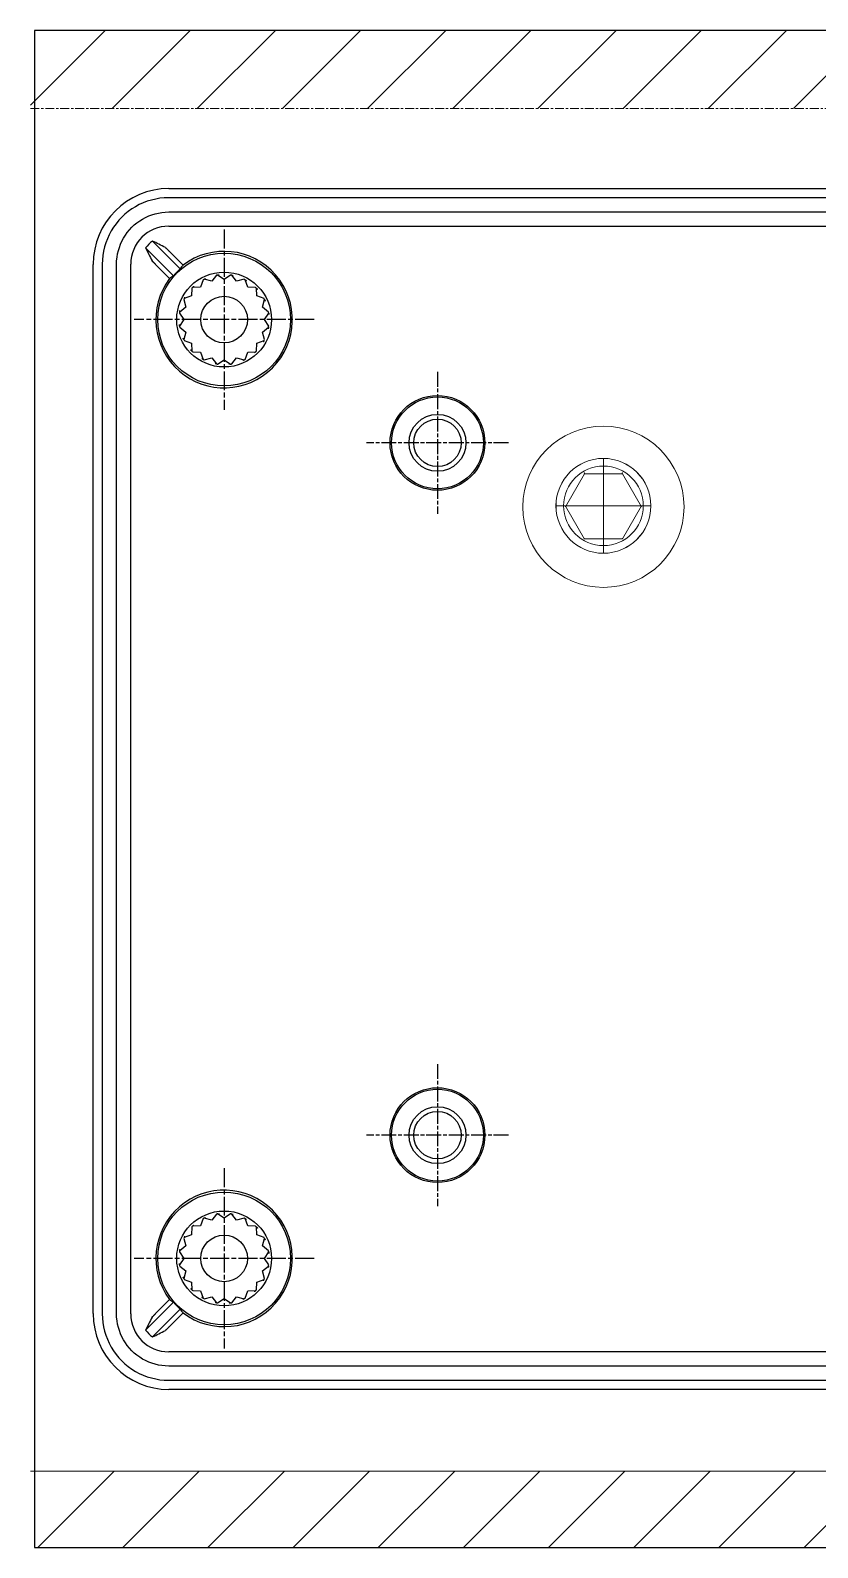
# Model space of a CAD drawing. Header units: millimetres. Extents: x -784753 to 2894, y -738 to 77802.
# Drawn here: x 1889.5 to 1931, y 107.3 to 187.3 of the extents above; entities that cross this region are included whole.
import ezdxf

# ---------------------------------------------------------------- set-up
doc = ezdxf.new("R2010")
doc.units = ezdxf.units.MM
doc.linetypes.add('CHAIN', pattern=[0.7087, 0.4724, -0.0591, 0.1181, -0.0591])
doc.layers.add('Hatch (ANSI)', color=9, linetype='Continuous', lineweight=9)

# ---------------------------------------------------------------- blocks, each defined once
blk = doc.blocks.new('HAMMOND-1591XXBTBU-TOPS')
for p, q in [((991.299, 32.058), (1097.12, 32.058)), ((1097.137, 31.575), (991.281, 31.575)), ((991.284, 30.824), (1097.135, 30.824)), ((991.284, 30.074), (1097.135, 30.074)), ((991.534, 27.464), (990.068, 28.93)), ((990.429, 29.291), (991.895, 27.825)), ((987.301, -27.261), (987.301, 28.06)), ((987.784, 28.078), (987.784, -27.278)), ((988.535, -27.276), (988.535, 28.075)), ((989.285, -27.276), (989.285, 28.075)), ((991.336, 27.316), (990.592, 28.06)), ((991.299, 28.767), (992.043, 28.023)), ((993.106, 27.253), (992.963, 26.866)), ((993.554, 27.167), (993.156, 27.279)), ((993.81, 27.491), (993.554, 27.167)), ((994.209, 27.271), (993.866, 27.5)), ((994.553, 27.5), (994.209, 27.271)), ((994.865, 27.167), (994.609, 27.491)), ((995.262, 27.279), (994.865, 27.167)), ((995.456, 26.866), (995.313, 27.253)), ((992.51, 26.809), (992.493, 26.396)), ((992.963, 26.866), (992.55, 26.849)), ((995.868, 26.849), (995.456, 26.866)), ((995.925, 26.396), (995.908, 26.809)), ((992.192, 25.805), (991.868, 25.549)), ((992.081, 26.203), (992.192, 25.805)), ((992.493, 26.396), (992.106, 26.253)), ((996.312, 26.253), (995.925, 26.396)), ((996.226, 25.805), (996.338, 26.203)), ((996.55, 25.549), (996.226, 25.805)), ((991.859, 25.493), (992.088, 25.15)), ((992.088, 25.15), (991.859, 24.806)), ((996.33, 25.15), (996.559, 25.493)), ((996.559, 24.806), (996.33, 25.15)), ((991.868, 24.75), (992.192, 24.494)), ((992.192, 24.494), (992.081, 24.097)), ((992.106, 24.046), (992.493, 23.903)), ((995.925, 23.903), (996.312, 24.046)), ((996.226, 24.494), (996.55, 24.75)), ((996.338, 24.097), (996.226, 24.494)), ((992.493, 23.903), (992.51, 23.491)), ((992.55, 23.451), (992.963, 23.434)), ((992.963, 23.434), (993.106, 23.047)), ((995.313, 23.047), (995.456, 23.434)), ((995.456, 23.434), (995.868, 23.451)), ((995.908, 23.491), (995.925, 23.903)), ((993.156, 23.021), (993.554, 23.133)), ((993.554, 23.133), (993.81, 22.809)), ((993.866, 22.8), (994.209, 23.029)), ((994.209, 23.029), (994.553, 22.8)), ((994.609, 22.809), (994.865, 23.133)), ((994.865, 23.133), (995.262, 23.021)), ((993.106, -22.247), (992.963, -22.634)), ((993.554, -22.333), (993.156, -22.221)), ((993.81, -22.009), (993.554, -22.333)), ((994.209, -22.229), (993.866, -22)), ((994.553, -22), (994.209, -22.229)), ((994.865, -22.333), (994.609, -22.009)), ((995.262, -22.221), (994.865, -22.333)), ((995.456, -22.634), (995.313, -22.247)), ((992.493, -23.104), (992.106, -23.247)), ((992.51, -22.691), (992.493, -23.104)), ((992.963, -22.634), (992.55, -22.651)), ((995.868, -22.651), (995.456, -22.634)), ((995.925, -23.104), (995.908, -22.691)), ((996.312, -23.247), (995.925, -23.104)), ((992.192, -23.695), (991.868, -23.951)), ((992.081, -23.297), (992.192, -23.695)), ((996.226, -23.695), (996.338, -23.297)), ((996.55, -23.951), (996.226, -23.695)), ((991.859, -24.007), (992.088, -24.35)), ((992.088, -24.35), (991.859, -24.694)), ((991.868, -24.75), (992.192, -25.006)), ((996.226, -25.006), (996.55, -24.75)), ((996.33, -24.35), (996.559, -24.007)), ((996.559, -24.694), (996.33, -24.35)), ((992.192, -25.006), (992.081, -25.403)), ((992.106, -25.454), (992.493, -25.597)), ((992.493, -25.597), (992.51, -26.009)), ((995.908, -26.009), (995.925, -25.597)), ((995.925, -25.597), (996.312, -25.454)), ((996.338, -25.403), (996.226, -25.006)), ((992.55, -26.049), (992.963, -26.066)), ((992.963, -26.066), (993.106, -26.453)), ((993.156, -26.479), (993.554, -26.367)), ((993.554, -26.367), (993.81, -26.691)), ((994.609, -26.691), (994.865, -26.367)), ((994.865, -26.367), (995.262, -26.479)), ((995.313, -26.453), (995.456, -26.066)), ((995.456, -26.066), (995.868, -26.049)), ((990.068, -28.13), (991.534, -26.664)), ((991.895, -27.026), (990.429, -28.492)), ((990.592, -27.26), (991.336, -26.516)), ((993.866, -26.7), (994.209, -26.471)), ((994.209, -26.471), (994.553, -26.7)), ((992.043, -27.223), (991.299, -27.967)), ((1097.135, -29.274), (991.284, -29.274)), ((1097.135, -30.024), (991.284, -30.024)), ((991.281, -30.776), (1097.137, -30.776)), ((1097.12, -31.258), (991.299, -31.258))]:
    blk.add_line(p, q)
at = {"linetype": 'CHAIN', "ltscale": 2.110896}
for p, q in [((994.209, 29.9), (994.209, 20.4)), ((998.959, 25.15), (989.459, 25.15)), ((994.209, -19.6), (994.209, -29.1)), ((998.959, -24.35), (989.459, -24.35))]:
    blk.add_line(p, q, dxfattribs=at)
at = {"linetype": 'CHAIN', "ltscale": 1.666476}
for p, q in [((1005.459, 22.4), (1005.459, 14.9)), ((1009.209, 18.65), (1001.709, 18.65)), ((1005.459, -14.1), (1005.459, -21.6)), ((1009.209, -17.85), (1001.709, -17.85))]:
    blk.add_line(p, q, dxfattribs=at)
at = {"color": 0, "lineweight": 0}
for p, q in [((1014.209, 17.83), (1014.209, 12.83)), ((1011.709, 15.33), (1016.709, 15.33))]:
    blk.add_line(p, q, dxfattribs=at)
at = {"flags": 128}
for points in [[(991.281, 31.575), (991.053, 31.567), (990.825, 31.544), (990.599, 31.506), (990.376, 31.453), (990.157, 31.386), (989.943, 31.305), (989.735, 31.211), (989.532, 31.103), (989.338, 30.983), (989.152, 30.851), (988.975, 30.707), (988.808, 30.551), (988.652, 30.384), (988.508, 30.207), (988.376, 30.021), (988.256, 29.827), (988.148, 29.625), (988.054, 29.416), (987.973, 29.202), (987.906, 28.983), (987.853, 28.76), (987.815, 28.534), (987.792, 28.306), (987.784, 28.078)], [(988.535, 28.075), (988.541, 28.255), (988.56, 28.434), (988.59, 28.611), (988.631, 28.786), (988.684, 28.958), (988.747, 29.127), (988.822, 29.291), (988.906, 29.45), (989, 29.602), (989.104, 29.749), (989.218, 29.888), (989.34, 30.019), (989.471, 30.141), (989.61, 30.255), (989.757, 30.359), (989.91, 30.453), (990.068, 30.538), (990.232, 30.612), (990.401, 30.675), (990.573, 30.728), (990.748, 30.769), (990.925, 30.8), (991.104, 30.818), (991.284, 30.824)], [(991.112, 28.948), (991.114, 28.947), (991.116, 28.945), (991.118, 28.943), (991.122, 28.94), (991.126, 28.936), (991.131, 28.932), (991.136, 28.927), (991.142, 28.921), (991.149, 28.914), (991.156, 28.907), (991.164, 28.9), (991.173, 28.892), (991.182, 28.883), (991.191, 28.874), (991.201, 28.865), (991.211, 28.855), (991.221, 28.844), (991.232, 28.834), (991.243, 28.823), (991.254, 28.812), (991.265, 28.801), (991.276, 28.79), (991.288, 28.778), (991.299, 28.767)], [(990.592, 28.06), (990.581, 28.071), (990.569, 28.083), (990.558, 28.094), (990.547, 28.105), (990.536, 28.116), (990.525, 28.127), (990.515, 28.138), (990.504, 28.148), (990.494, 28.158), (990.485, 28.168), (990.476, 28.177), (990.467, 28.186), (990.459, 28.195), (990.452, 28.203), (990.445, 28.21), (990.438, 28.217), (990.432, 28.223), (990.427, 28.228), (990.423, 28.233), (990.419, 28.237), (990.416, 28.241), (990.414, 28.243), (990.412, 28.245), (990.411, 28.247)], [(993.156, 27.279), (993.159, 27.28), (993.162, 27.282), (993.166, 27.283), (993.169, 27.284), (993.172, 27.286), (993.175, 27.287), (993.178, 27.289), (993.181, 27.29), (993.184, 27.292), (993.187, 27.293), (993.19, 27.295), (993.193, 27.296), (993.196, 27.298), (993.199, 27.299), (993.202, 27.301), (993.205, 27.302), (993.208, 27.303), (993.211, 27.305), (993.214, 27.306), (993.218, 27.308), (993.221, 27.309), (993.224, 27.31), (993.227, 27.312), (993.23, 27.313)], [(993.866, 27.5), (993.869, 27.5), (993.872, 27.501), (993.876, 27.501), (993.879, 27.502), (993.883, 27.502), (993.886, 27.503), (993.889, 27.503), (993.893, 27.503), (993.896, 27.504), (993.899, 27.504), (993.903, 27.505), (993.906, 27.505), (993.909, 27.506), (993.913, 27.506), (993.916, 27.506), (993.919, 27.507), (993.923, 27.507), (993.926, 27.508), (993.93, 27.508), (993.933, 27.509), (993.936, 27.509), (993.94, 27.509), (993.943, 27.51), (993.946, 27.51)], [(994.609, 27.491), (994.612, 27.49), (994.615, 27.49), (994.619, 27.489), (994.622, 27.489), (994.625, 27.488), (994.629, 27.487), (994.632, 27.487), (994.635, 27.486), (994.639, 27.486), (994.642, 27.485), (994.645, 27.484), (994.649, 27.484), (994.652, 27.483), (994.655, 27.482), (994.659, 27.482), (994.662, 27.481), (994.665, 27.48), (994.669, 27.48), (994.672, 27.479), (994.675, 27.478), (994.679, 27.478), (994.682, 27.477), (994.685, 27.476), (994.689, 27.476)], [(995.313, 27.253), (995.316, 27.251), (995.319, 27.25), (995.322, 27.248), (995.325, 27.246), (995.328, 27.245), (995.331, 27.243), (995.334, 27.242), (995.337, 27.24), (995.34, 27.238), (995.342, 27.237), (995.345, 27.235), (995.348, 27.234), (995.351, 27.232), (995.354, 27.23), (995.357, 27.229), (995.36, 27.227), (995.363, 27.225), (995.366, 27.224), (995.369, 27.222), (995.372, 27.22), (995.375, 27.219), (995.378, 27.217), (995.381, 27.215), (995.384, 27.214)], [(992.55, 26.849), (992.553, 26.851), (992.555, 26.854), (992.557, 26.856), (992.56, 26.858), (992.562, 26.861), (992.565, 26.863), (992.567, 26.865), (992.57, 26.868), (992.572, 26.87), (992.575, 26.872), (992.577, 26.875), (992.579, 26.877), (992.582, 26.879), (992.584, 26.882), (992.587, 26.884), (992.589, 26.886), (992.592, 26.889), (992.594, 26.891), (992.597, 26.893), (992.599, 26.896), (992.602, 26.898), (992.604, 26.9), (992.607, 26.902), (992.609, 26.905)], [(995.908, 26.809), (995.911, 26.807), (995.913, 26.804), (995.916, 26.802), (995.918, 26.799), (995.92, 26.797), (995.923, 26.794), (995.925, 26.792), (995.927, 26.789), (995.93, 26.787), (995.932, 26.785), (995.934, 26.782), (995.937, 26.78), (995.939, 26.777), (995.941, 26.775), (995.944, 26.772), (995.946, 26.77), (995.948, 26.767), (995.951, 26.765), (995.953, 26.762), (995.955, 26.76), (995.957, 26.757), (995.96, 26.755), (995.962, 26.752), (995.964, 26.75)], [(991.868, 25.549), (991.869, 25.553), (991.869, 25.556), (991.87, 25.559), (991.871, 25.563), (991.871, 25.566), (991.872, 25.569), (991.872, 25.573), (991.873, 25.576), (991.874, 25.579), (991.874, 25.583), (991.875, 25.586), (991.875, 25.589), (991.876, 25.593), (991.877, 25.596), (991.877, 25.599), (991.878, 25.603), (991.879, 25.606), (991.879, 25.609), (991.88, 25.612), (991.881, 25.616), (991.881, 25.619), (991.882, 25.622), (991.883, 25.626), (991.883, 25.629)], [(992.106, 26.253), (992.108, 26.256), (992.109, 26.259), (992.111, 26.262), (992.113, 26.265), (992.114, 26.268), (992.116, 26.271), (992.117, 26.274), (992.119, 26.277), (992.121, 26.28), (992.122, 26.283), (992.124, 26.286), (992.125, 26.289), (992.127, 26.292), (992.129, 26.295), (992.13, 26.298), (992.132, 26.301), (992.134, 26.304), (992.135, 26.307), (992.137, 26.31), (992.139, 26.313), (992.14, 26.316), (992.142, 26.319), (992.144, 26.321), (992.145, 26.324)], [(996.338, 26.203), (996.34, 26.2), (996.341, 26.197), (996.343, 26.194), (996.344, 26.19), (996.345, 26.187), (996.347, 26.184), (996.348, 26.181), (996.35, 26.178), (996.351, 26.175), (996.353, 26.172), (996.354, 26.169), (996.356, 26.166), (996.357, 26.163), (996.359, 26.16), (996.36, 26.157), (996.362, 26.154), (996.363, 26.151), (996.364, 26.148), (996.366, 26.145), (996.367, 26.142), (996.369, 26.138), (996.37, 26.135), (996.371, 26.132), (996.373, 26.129)], [(991.859, 24.806), (991.859, 24.81), (991.858, 24.813), (991.858, 24.816), (991.857, 24.82), (991.857, 24.823), (991.857, 24.826), (991.856, 24.83), (991.856, 24.833), (991.855, 24.836), (991.855, 24.84), (991.854, 24.843), (991.854, 24.846), (991.853, 24.85), (991.853, 24.853), (991.853, 24.857), (991.852, 24.86), (991.852, 24.863), (991.851, 24.867), (991.851, 24.87), (991.851, 24.873), (991.85, 24.877), (991.85, 24.88), (991.849, 24.883), (991.849, 24.887)], [(996.559, 25.493), (996.56, 25.49), (996.56, 25.487), (996.561, 25.483), (996.561, 25.48), (996.562, 25.477), (996.562, 25.473), (996.563, 25.47), (996.563, 25.466), (996.563, 25.463), (996.564, 25.46), (996.564, 25.456), (996.565, 25.453), (996.565, 25.45), (996.566, 25.446), (996.566, 25.443), (996.566, 25.44), (996.567, 25.436), (996.567, 25.433), (996.568, 25.429), (996.568, 25.426), (996.568, 25.423), (996.569, 25.419), (996.569, 25.416), (996.57, 25.413)], [(992.081, 24.097), (992.079, 24.1), (992.078, 24.103), (992.076, 24.106), (992.075, 24.109), (992.073, 24.112), (992.072, 24.115), (992.07, 24.118), (992.069, 24.121), (992.067, 24.124), (992.066, 24.127), (992.064, 24.13), (992.063, 24.133), (992.061, 24.137), (992.06, 24.14), (992.058, 24.143), (992.057, 24.146), (992.056, 24.149), (992.054, 24.152), (992.053, 24.155), (992.051, 24.158), (992.05, 24.161), (992.049, 24.164), (992.047, 24.167), (992.046, 24.17)], [(996.312, 24.046), (996.311, 24.043), (996.309, 24.04), (996.308, 24.037), (996.306, 24.034), (996.304, 24.031), (996.303, 24.028), (996.301, 24.025), (996.3, 24.023), (996.298, 24.02), (996.296, 24.017), (996.295, 24.014), (996.293, 24.011), (996.292, 24.008), (996.29, 24.005), (996.288, 24.002), (996.287, 23.999), (996.285, 23.996), (996.283, 23.993), (996.282, 23.99), (996.28, 23.987), (996.278, 23.984), (996.277, 23.981), (996.275, 23.978), (996.273, 23.975)], [(996.55, 24.75), (996.55, 24.747), (996.549, 24.744), (996.549, 24.74), (996.548, 24.737), (996.547, 24.734), (996.547, 24.73), (996.546, 24.727), (996.546, 24.724), (996.545, 24.72), (996.544, 24.717), (996.544, 24.714), (996.543, 24.71), (996.543, 24.707), (996.542, 24.704), (996.541, 24.7), (996.541, 24.697), (996.54, 24.694), (996.539, 24.69), (996.539, 24.687), (996.538, 24.684), (996.537, 24.68), (996.537, 24.677), (996.536, 24.674), (996.535, 24.67)], [(992.51, 23.491), (992.508, 23.493), (992.505, 23.495), (992.503, 23.498), (992.501, 23.5), (992.498, 23.503), (992.496, 23.505), (992.494, 23.508), (992.491, 23.51), (992.489, 23.513), (992.487, 23.515), (992.484, 23.517), (992.482, 23.52), (992.48, 23.522), (992.477, 23.525), (992.475, 23.527), (992.473, 23.53), (992.47, 23.532), (992.468, 23.535), (992.466, 23.537), (992.463, 23.54), (992.461, 23.542), (992.459, 23.545), (992.457, 23.547), (992.454, 23.55)], [(995.868, 23.451), (995.866, 23.448), (995.864, 23.446), (995.861, 23.443), (995.859, 23.441), (995.856, 23.439), (995.854, 23.436), (995.851, 23.434), (995.849, 23.432), (995.847, 23.429), (995.844, 23.427), (995.842, 23.425), (995.839, 23.422), (995.837, 23.42), (995.834, 23.418), (995.832, 23.415), (995.829, 23.413), (995.827, 23.411), (995.824, 23.409), (995.822, 23.406), (995.819, 23.404), (995.817, 23.402), (995.814, 23.399), (995.812, 23.397), (995.809, 23.395)], [(993.106, 23.047), (993.103, 23.048), (993.1, 23.05), (993.097, 23.051), (993.094, 23.053), (993.091, 23.055), (993.088, 23.056), (993.085, 23.058), (993.082, 23.059), (993.079, 23.061), (993.076, 23.063), (993.073, 23.064), (993.07, 23.066), (993.067, 23.068), (993.064, 23.069), (993.061, 23.071), (993.058, 23.072), (993.055, 23.074), (993.052, 23.076), (993.049, 23.077), (993.046, 23.079), (993.043, 23.081), (993.041, 23.082), (993.038, 23.084), (993.035, 23.086)], [(993.81, 22.809), (993.806, 22.809), (993.803, 22.81), (993.8, 22.81), (993.796, 22.811), (993.793, 22.812), (993.79, 22.812), (993.786, 22.813), (993.783, 22.813), (993.78, 22.814), (993.776, 22.815), (993.773, 22.815), (993.77, 22.816), (993.766, 22.817), (993.763, 22.817), (993.76, 22.818), (993.757, 22.818), (993.753, 22.819), (993.75, 22.82), (993.747, 22.82), (993.743, 22.821), (993.74, 22.822), (993.737, 22.822), (993.733, 22.823), (993.73, 22.824)], [(994.553, 22.8), (994.549, 22.799), (994.546, 22.799), (994.543, 22.798), (994.539, 22.798), (994.536, 22.797), (994.533, 22.797), (994.529, 22.797), (994.526, 22.796), (994.523, 22.796), (994.519, 22.795), (994.516, 22.795), (994.513, 22.794), (994.509, 22.794), (994.506, 22.793), (994.502, 22.793), (994.499, 22.793), (994.496, 22.792), (994.492, 22.792), (994.489, 22.791), (994.486, 22.791), (994.482, 22.791), (994.479, 22.79), (994.476, 22.79), (994.472, 22.789)], [(995.262, 23.021), (995.259, 23.02), (995.256, 23.018), (995.253, 23.017), (995.25, 23.015), (995.247, 23.014), (995.244, 23.012), (995.241, 23.011), (995.238, 23.009), (995.235, 23.008), (995.232, 23.006), (995.229, 23.005), (995.226, 23.003), (995.223, 23.002), (995.219, 23), (995.216, 22.999), (995.213, 22.998), (995.21, 22.996), (995.207, 22.995), (995.204, 22.993), (995.201, 22.992), (995.198, 22.99), (995.195, 22.989), (995.192, 22.988), (995.189, 22.986)], [(993.156, -22.221), (993.159, -22.22), (993.162, -22.218), (993.166, -22.217), (993.169, -22.216), (993.172, -22.214), (993.175, -22.213), (993.178, -22.211), (993.181, -22.21), (993.184, -22.208), (993.187, -22.207), (993.19, -22.205), (993.193, -22.204), (993.196, -22.202), (993.199, -22.201), (993.202, -22.199), (993.205, -22.198), (993.208, -22.197), (993.211, -22.195), (993.214, -22.194), (993.218, -22.192), (993.221, -22.191), (993.224, -22.19), (993.227, -22.188), (993.23, -22.187)], [(993.866, -22), (993.869, -22), (993.872, -21.999), (993.876, -21.999), (993.879, -21.998), (993.883, -21.998), (993.886, -21.997), (993.889, -21.997), (993.893, -21.997), (993.896, -21.996), (993.899, -21.996), (993.903, -21.995), (993.906, -21.995), (993.909, -21.994), (993.913, -21.994), (993.916, -21.994), (993.919, -21.993), (993.923, -21.993), (993.926, -21.992), (993.93, -21.992), (993.933, -21.991), (993.936, -21.991), (993.94, -21.991), (993.943, -21.99), (993.946, -21.99)], [(994.609, -22.009), (994.612, -22.01), (994.615, -22.01), (994.619, -22.011), (994.622, -22.011), (994.625, -22.012), (994.629, -22.013), (994.632, -22.013), (994.635, -22.014), (994.639, -22.014), (994.642, -22.015), (994.645, -22.016), (994.649, -22.016), (994.652, -22.017), (994.655, -22.018), (994.659, -22.018), (994.662, -22.019), (994.665, -22.02), (994.669, -22.02), (994.672, -22.021), (994.675, -22.022), (994.679, -22.022), (994.682, -22.023), (994.685, -22.024), (994.689, -22.024)], [(995.313, -22.247), (995.316, -22.249), (995.319, -22.25), (995.322, -22.252), (995.325, -22.254), (995.328, -22.255), (995.331, -22.257), (995.334, -22.258), (995.337, -22.26), (995.34, -22.262), (995.342, -22.263), (995.345, -22.265), (995.348, -22.266), (995.351, -22.268), (995.354, -22.27), (995.357, -22.271), (995.36, -22.273), (995.363, -22.275), (995.366, -22.276), (995.369, -22.278), (995.372, -22.28), (995.375, -22.281), (995.378, -22.283), (995.381, -22.285), (995.384, -22.286)], [(992.106, -23.247), (992.108, -23.244), (992.109, -23.241), (992.111, -23.238), (992.113, -23.235), (992.114, -23.232), (992.116, -23.229), (992.117, -23.226), (992.119, -23.223), (992.121, -23.22), (992.122, -23.217), (992.124, -23.214), (992.125, -23.211), (992.127, -23.208), (992.129, -23.205), (992.13, -23.202), (992.132, -23.199), (992.134, -23.196), (992.135, -23.193), (992.137, -23.19), (992.139, -23.187), (992.14, -23.184), (992.142, -23.181), (992.144, -23.179), (992.145, -23.176)], [(992.55, -22.651), (992.553, -22.649), (992.555, -22.646), (992.557, -22.644), (992.56, -22.642), (992.562, -22.639), (992.565, -22.637), (992.567, -22.635), (992.57, -22.632), (992.572, -22.63), (992.575, -22.628), (992.577, -22.625), (992.579, -22.623), (992.582, -22.621), (992.584, -22.618), (992.587, -22.616), (992.589, -22.614), (992.592, -22.611), (992.594, -22.609), (992.597, -22.607), (992.599, -22.604), (992.602, -22.602), (992.604, -22.6), (992.607, -22.598), (992.609, -22.595)], [(995.908, -22.691), (995.911, -22.693), (995.913, -22.696), (995.916, -22.698), (995.918, -22.701), (995.92, -22.703), (995.923, -22.706), (995.925, -22.708), (995.927, -22.711), (995.93, -22.713), (995.932, -22.715), (995.934, -22.718), (995.937, -22.72), (995.939, -22.723), (995.941, -22.725), (995.944, -22.728), (995.946, -22.73), (995.948, -22.733), (995.951, -22.735), (995.953, -22.738), (995.955, -22.74), (995.957, -22.743), (995.96, -22.745), (995.962, -22.748), (995.964, -22.75)], [(991.868, -23.951), (991.869, -23.947), (991.869, -23.944), (991.87, -23.941), (991.871, -23.937), (991.871, -23.934), (991.872, -23.931), (991.872, -23.927), (991.873, -23.924), (991.874, -23.921), (991.874, -23.917), (991.875, -23.914), (991.875, -23.911), (991.876, -23.907), (991.877, -23.904), (991.877, -23.901), (991.878, -23.897), (991.879, -23.894), (991.879, -23.891), (991.88, -23.888), (991.881, -23.884), (991.881, -23.881), (991.882, -23.878), (991.883, -23.874), (991.883, -23.871)], [(996.338, -23.297), (996.34, -23.3), (996.341, -23.303), (996.343, -23.306), (996.344, -23.31), (996.345, -23.313), (996.347, -23.316), (996.348, -23.319), (996.35, -23.322), (996.351, -23.325), (996.353, -23.328), (996.354, -23.331), (996.356, -23.334), (996.357, -23.337), (996.359, -23.34), (996.36, -23.343), (996.362, -23.346), (996.363, -23.349), (996.364, -23.352), (996.366, -23.355), (996.367, -23.358), (996.369, -23.362), (996.37, -23.365), (996.371, -23.368), (996.373, -23.371)], [(991.859, -24.694), (991.859, -24.69), (991.858, -24.687), (991.858, -24.684), (991.857, -24.68), (991.857, -24.677), (991.857, -24.674), (991.856, -24.67), (991.856, -24.667), (991.855, -24.664), (991.855, -24.66), (991.854, -24.657), (991.854, -24.654), (991.853, -24.65), (991.853, -24.647), (991.853, -24.643), (991.852, -24.64), (991.852, -24.637), (991.851, -24.633), (991.851, -24.63), (991.851, -24.627), (991.85, -24.623), (991.85, -24.62), (991.849, -24.617), (991.849, -24.613)], [(996.55, -24.75), (996.55, -24.753), (996.549, -24.756), (996.549, -24.76), (996.548, -24.763), (996.547, -24.766), (996.547, -24.77), (996.546, -24.773), (996.546, -24.776), (996.545, -24.78), (996.544, -24.783), (996.544, -24.786), (996.543, -24.79), (996.543, -24.793), (996.542, -24.796), (996.541, -24.8), (996.541, -24.803), (996.54, -24.806), (996.539, -24.81), (996.539, -24.813), (996.538, -24.816), (996.537, -24.82), (996.537, -24.823), (996.536, -24.826), (996.535, -24.83)], [(996.559, -24.007), (996.56, -24.01), (996.56, -24.013), (996.561, -24.017), (996.561, -24.02), (996.562, -24.023), (996.562, -24.027), (996.563, -24.03), (996.563, -24.034), (996.563, -24.037), (996.564, -24.04), (996.564, -24.044), (996.565, -24.047), (996.565, -24.05), (996.566, -24.054), (996.566, -24.057), (996.566, -24.06), (996.567, -24.064), (996.567, -24.067), (996.568, -24.071), (996.568, -24.074), (996.568, -24.077), (996.569, -24.081), (996.569, -24.084), (996.57, -24.087)], [(992.081, -25.403), (992.079, -25.4), (992.078, -25.397), (992.076, -25.394), (992.075, -25.391), (992.073, -25.388), (992.072, -25.385), (992.07, -25.382), (992.069, -25.379), (992.067, -25.376), (992.066, -25.373), (992.064, -25.37), (992.063, -25.367), (992.061, -25.363), (992.06, -25.36), (992.058, -25.357), (992.057, -25.354), (992.056, -25.351), (992.054, -25.348), (992.053, -25.345), (992.051, -25.342), (992.05, -25.339), (992.049, -25.336), (992.047, -25.333), (992.046, -25.33)], [(996.312, -25.454), (996.311, -25.457), (996.309, -25.46), (996.308, -25.463), (996.306, -25.466), (996.304, -25.469), (996.303, -25.472), (996.301, -25.475), (996.3, -25.477), (996.298, -25.48), (996.296, -25.483), (996.295, -25.486), (996.293, -25.489), (996.292, -25.492), (996.29, -25.495), (996.288, -25.498), (996.287, -25.501), (996.285, -25.504), (996.283, -25.507), (996.282, -25.51), (996.28, -25.513), (996.278, -25.516), (996.277, -25.519), (996.275, -25.522), (996.273, -25.525)], [(992.51, -26.009), (992.508, -26.007), (992.505, -26.005), (992.503, -26.002), (992.501, -26), (992.498, -25.997), (992.496, -25.995), (992.494, -25.992), (992.491, -25.99), (992.489, -25.987), (992.487, -25.985), (992.484, -25.983), (992.482, -25.98), (992.48, -25.978), (992.477, -25.975), (992.475, -25.973), (992.473, -25.97), (992.47, -25.968), (992.468, -25.965), (992.466, -25.963), (992.463, -25.96), (992.461, -25.958), (992.459, -25.955), (992.457, -25.953), (992.454, -25.95)], [(995.868, -26.049), (995.866, -26.052), (995.864, -26.054), (995.861, -26.057), (995.859, -26.059), (995.856, -26.061), (995.854, -26.064), (995.851, -26.066), (995.849, -26.068), (995.847, -26.071), (995.844, -26.073), (995.842, -26.075), (995.839, -26.078), (995.837, -26.08), (995.834, -26.082), (995.832, -26.085), (995.829, -26.087), (995.827, -26.089), (995.824, -26.091), (995.822, -26.094), (995.819, -26.096), (995.817, -26.098), (995.814, -26.101), (995.812, -26.103), (995.809, -26.105)], [(993.106, -26.453), (993.103, -26.452), (993.1, -26.45), (993.097, -26.449), (993.094, -26.447), (993.091, -26.445), (993.088, -26.444), (993.085, -26.442), (993.082, -26.441), (993.079, -26.439), (993.076, -26.437), (993.073, -26.436), (993.07, -26.434), (993.067, -26.432), (993.064, -26.431), (993.061, -26.429), (993.058, -26.428), (993.055, -26.426), (993.052, -26.424), (993.049, -26.423), (993.046, -26.421), (993.043, -26.419), (993.041, -26.418), (993.038, -26.416), (993.035, -26.414)], [(993.81, -26.691), (993.806, -26.691), (993.803, -26.69), (993.8, -26.69), (993.796, -26.689), (993.793, -26.688), (993.79, -26.688), (993.786, -26.687), (993.783, -26.687), (993.78, -26.686), (993.776, -26.685), (993.773, -26.685), (993.77, -26.684), (993.766, -26.683), (993.763, -26.683), (993.76, -26.682), (993.757, -26.682), (993.753, -26.681), (993.75, -26.68), (993.747, -26.68), (993.743, -26.679), (993.74, -26.678), (993.737, -26.678), (993.733, -26.677), (993.73, -26.676)], [(994.553, -26.7), (994.549, -26.701), (994.546, -26.701), (994.543, -26.702), (994.539, -26.702), (994.536, -26.703), (994.533, -26.703), (994.529, -26.703), (994.526, -26.704), (994.523, -26.704), (994.519, -26.705), (994.516, -26.705), (994.513, -26.706), (994.509, -26.706), (994.506, -26.707), (994.502, -26.707), (994.499, -26.707), (994.496, -26.708), (994.492, -26.708), (994.489, -26.709), (994.486, -26.709), (994.482, -26.709), (994.479, -26.71), (994.476, -26.71), (994.472, -26.711)], [(995.262, -26.479), (995.259, -26.48), (995.256, -26.482), (995.253, -26.483), (995.25, -26.485), (995.247, -26.486), (995.244, -26.488), (995.241, -26.489), (995.238, -26.491), (995.235, -26.492), (995.232, -26.494), (995.229, -26.495), (995.226, -26.497), (995.223, -26.498), (995.219, -26.5), (995.216, -26.501), (995.213, -26.502), (995.21, -26.504), (995.207, -26.505), (995.204, -26.507), (995.201, -26.508), (995.198, -26.51), (995.195, -26.511), (995.192, -26.512), (995.189, -26.514)], [(987.784, -27.278), (987.792, -27.507), (987.815, -27.735), (987.853, -27.96), (987.906, -28.183), (987.973, -28.402), (988.054, -28.616), (988.148, -28.825), (988.256, -29.027), (988.376, -29.222), (988.508, -29.408), (988.652, -29.585), (988.808, -29.752), (988.975, -29.907), (989.152, -30.051), (989.338, -30.184), (989.532, -30.304), (989.735, -30.411), (989.943, -30.506), (990.157, -30.586), (990.376, -30.654), (990.599, -30.706), (990.825, -30.745), (991.053, -30.768), (991.281, -30.776)], [(991.284, -30.024), (991.104, -30.018), (990.925, -30), (990.748, -29.97), (990.573, -29.928), (990.401, -29.876), (990.232, -29.812), (990.068, -29.738), (989.91, -29.654), (989.757, -29.559), (989.61, -29.455), (989.471, -29.342), (989.34, -29.219), (989.218, -29.088), (989.104, -28.949), (989, -28.803), (988.906, -28.65), (988.822, -28.491), (988.747, -28.327), (988.684, -28.159), (988.631, -27.987), (988.59, -27.812), (988.56, -27.634), (988.541, -27.455), (988.535, -27.276)], [(990.411, -27.447), (990.412, -27.446), (990.414, -27.444), (990.416, -27.441), (990.419, -27.438), (990.423, -27.434), (990.427, -27.429), (990.432, -27.423), (990.438, -27.417), (990.445, -27.41), (990.452, -27.403), (990.459, -27.395), (990.467, -27.387), (990.476, -27.378), (990.485, -27.369), (990.495, -27.359), (990.504, -27.349), (990.515, -27.338), (990.525, -27.328), (990.536, -27.317), (990.547, -27.306), (990.558, -27.294), (990.569, -27.283), (990.581, -27.272), (990.592, -27.26)], [(991.299, -27.967), (991.288, -27.979), (991.276, -27.99), (991.265, -28.001), (991.254, -28.013), (991.243, -28.024), (991.232, -28.034), (991.221, -28.045), (991.211, -28.055), (991.201, -28.065), (991.191, -28.075), (991.182, -28.084), (991.173, -28.092), (991.164, -28.1), (991.156, -28.108), (991.149, -28.115), (991.142, -28.121), (991.136, -28.127), (991.131, -28.132), (991.126, -28.137), (991.122, -28.141), (991.118, -28.144), (991.116, -28.146), (991.114, -28.148), (991.112, -28.148)]]:
    blk.add_lwpolyline(points, dxfattribs=at)
for centre, radius in [((994.209, 25.15), 3.5), ((994.209, 25.15), 2.5), ((994.209, 25.15), 1.232), ((1005.459, 18.65), 2.5), ((1005.459, 18.65), 2.421), ((1005.459, 18.65), 1.5), ((1005.459, 18.65), 1.25), ((1005.459, -17.85), 2.5), ((1005.459, -17.85), 2.421), ((1005.459, -17.85), 1.5), ((1005.459, -17.85), 1.25), ((994.209, -24.35), 3.5), ((994.209, -24.35), 2.5), ((994.209, -24.35), 1.232)]:
    blk.add_circle(centre, radius)
at = {"lineweight": 0}
blk.add_circle((1014.209, 15.33), 2.5, dxfattribs=at)
for centre, radius, start, end in [((994.209, 25.15), 3.598, 142.98763, 127.01237), ((994.209, 25.15), 3.537, 130.85556, 139.14444), ((994.209, 25.15), 2.375, 116.31711, 117.68289), ((994.209, 25.15), 2.375, 98.31711, 99.68289), ((994.209, 25.15), 2.375, 80.31711, 81.68289), ((994.209, 25.15), 2.375, 62.31711, 63.68289), ((994.209, 25.15), 2.375, 134.31711, 135.68289), ((994.209, 25.15), 2.375, 44.31711, 45.68289), ((994.209, 25.15), 2.375, 152.31711, 153.68289), ((994.209, 25.15), 2.375, 26.31711, 27.68289), ((994.209, 25.15), 2.375, 170.31711, 171.68289), ((994.209, 25.15), 2.375, 188.31711, 189.68289), ((994.209, 25.15), 2.375, 8.31711, 9.68289), ((994.209, 25.15), 2.375, 350.31711, 351.68289), ((994.209, 25.15), 2.375, 206.31711, 207.68289), ((994.209, 25.15), 2.375, 332.31711, 333.68289), ((994.209, 25.15), 2.375, 224.31711, 225.68289), ((994.209, 25.15), 2.375, 314.31711, 315.68289), ((994.209, 25.15), 2.375, 242.31711, 243.68289), ((994.209, 25.15), 2.375, 260.31711, 261.68289), ((994.209, 25.15), 2.375, 278.31711, 279.68289), ((994.209, 25.15), 2.375, 296.31711, 297.68289), ((994.209, -24.35), 3.598, 232.98763, 217.01237), ((994.209, -24.35), 2.375, 116.31711, 117.68289), ((994.209, -24.35), 2.375, 98.31711, 99.68289), ((994.209, -24.35), 2.375, 80.31711, 81.68289), ((994.209, -24.35), 2.375, 62.31711, 63.68289), ((994.209, -24.35), 2.375, 134.31711, 135.68289), ((994.209, -24.35), 2.375, 44.31711, 45.68289), ((994.209, -24.35), 2.375, 170.31711, 171.68289), ((994.209, -24.35), 2.375, 152.31711, 153.68289), ((994.209, -24.35), 2.375, 26.31711, 27.68289), ((994.209, -24.35), 2.375, 8.31711, 9.68289), ((994.209, -24.35), 2.375, 188.31711, 189.68289), ((994.209, -24.35), 2.375, 350.31711, 351.68289), ((994.209, -24.35), 2.375, 206.31711, 207.68289), ((994.209, -24.35), 2.375, 332.31711, 333.68289), ((994.209, -24.35), 2.375, 224.31711, 225.68289), ((994.209, -24.35), 2.375, 314.31711, 315.68289), ((994.209, -24.35), 3.537, 220.85556, 229.14444), ((994.209, -24.35), 2.375, 242.31711, 243.68289), ((994.209, -24.35), 2.375, 260.31711, 261.68289), ((994.209, -24.35), 2.375, 278.31711, 279.68289), ((994.209, -24.35), 2.375, 296.31711, 297.68289)]:
    blk.add_arc(centre, radius, start, end)
for centre, major_axis, ratio, start_param, end_param in [((991.304, 28.055), (-2.832, 2.832), 0.998783, 5.498396, 7.067974), ((991.286, 28.073), (-1.416, 1.416), 0.998783, 5.498396, 7.067974), ((991.653, 27.706), (-1.416, 1.416), 0.998783, 6.15502, 6.41135), ((991.142, 28.217), (-2.895, 5.59), 0.101071, 1.390934, 1.513304), ((991.142, 28.217), (-5.59, 2.895), 0.101071, 4.769881, 4.892251), ((994.864, 25.805), (2.62, 2.62), 0.968252, 1.686063, 1.752774), ((993.554, 24.495), (-2.62, -2.62), 0.968252, 4.530412, 4.597122), ((993.554, -23.695), (2.62, -2.62), 0.968252, 4.827656, 4.894366), ((994.864, -25.005), (2.62, -2.62), 0.968252, 4.530412, 4.597122), ((991.304, -27.256), (-2.832, -2.832), 0.998783, 5.498396, 7.067974), ((991.286, -27.273), (-1.416, -1.416), 0.998783, 5.498396, 7.067974), ((991.142, -27.418), (-2.895, -5.59), 0.101071, 4.769881, 4.892251), ((991.653, -26.907), (-1.416, -1.416), 0.998783, 6.15502, 6.41135), ((991.142, -27.418), (-5.59, -2.895), 0.101071, 1.390934, 1.513304)]:
    blk.add_ellipse(centre, major_axis=major_axis, ratio=ratio, start_param=start_param, end_param=end_param)
blk = doc.blocks.new('ALUMIINIPUTKI-80X80-LEFTS')
at = {"layer": 'Hatch (ANSI)', "lineweight": 0}
h = blk.add_hatch(dxfattribs=at)
h.set_pattern_fill('ANSI31', color=256, style=0)
h.set_pattern_definition([(45, (79.986, -162.3954), (-2.245064, 2.245064), [])])
h.paths.add_polyline_path([(1309.116, 94.089), (1309.116, 89.969), (1429.116, 89.969), (1429.116, 94.089)])
h = blk.add_hatch(dxfattribs=at)
h.set_pattern_fill('ANSI31', color=256, style=0)
h.set_pattern_definition([(45, (80.096, -162.3954), (-2.245064, 2.245064), [])])
h.paths.add_polyline_path([(1429.226, 18.117), (1309.226, 18.117), (1309.226, 14.089), (1429.226, 14.089)])
for p, q in [((1429.336, 94.089), (1309.336, 94.089)), ((1309.336, 94.089), (1309.336, 14.089)), ((1309.336, 14.089), (1429.336, 14.089))]:
    blk.add_line(p, q)
at = {"color": 0, "lineweight": 0}
for p, q in [((1339.336, 71.519), (1339.336, 66.519)), ((1336.836, 69.019), (1341.836, 69.019))]:
    blk.add_line(p, q, dxfattribs=at)
at = {"lineweight": 0}
blk.add_circle((1339.336, 69.019), 2.1, dxfattribs=at)
at = {"layer": 'Hatch (ANSI)', "linetype": 'CHAIN', "lineweight": 0}
blk.add_line((1309.116, 89.969), (1429.116, 89.969), dxfattribs=at)
at = {"layer": 'Hatch (ANSI)', "lineweight": 0}
blk.add_line((1309.116, 18.117), (1429.116, 18.117), dxfattribs=at)
blk = doc.blocks.new('M5-BOLT-COMMON-TOPS')
at = {"lineweight": 0}
for p, q in [((1101.598, 117.843), (1100.598, 116.111)), ((1103.598, 117.843), (1101.598, 117.843)), ((1104.598, 116.111), (1103.598, 117.843)), ((1100.598, 116.136), (1101.598, 114.404)), ((1103.598, 114.43), (1104.598, 116.162)), ((1101.598, 114.43), (1103.598, 114.43))]:
    blk.add_line(p, q, dxfattribs=at)
blk.add_circle((1102.598, 116.111), 4.25, dxfattribs=at)
for p in [(1101.598, 117.894), (1103.598, 117.894), (1100.598, 116.162), (1104.598, 116.162), (1101.598, 114.43), (1103.598, 114.43)]:
    blk.add_point(p, dxfattribs=at)

msp = doc.modelspace()

# ---------------------------------------------------------------- linework, layer by layer
at = {"lineweight": 0}
msp.add_circle((1919.694, 162.186), 2.5, dxfattribs=at)

# ---------------------------------------------------------------- block references
for name, p in [('ALUMIINIPUTKI-80X80-LEFTS', (580.358, 93.167)), ('HAMMOND-1591XXBTBU-TOPS', (905.484, 146.856)), ('M5-BOLT-COMMON-TOPS', (817.096, 46.024))]:
    msp.add_blockref(name, p, dxfattribs=at)

doc.saveas('drawing.dxf')
